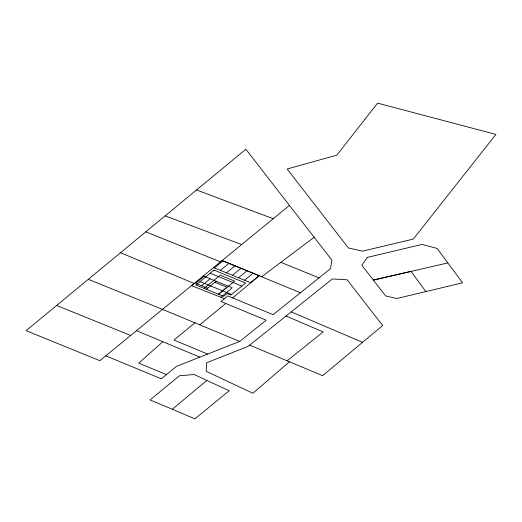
<?xml version="1.0" encoding="UTF-8"?>
<svg xmlns="http://www.w3.org/2000/svg" width="522" height="522" viewBox="0 0 522 522"><rect width="100%" height="100%" fill="white"/><g stroke="black" fill="none" stroke-linecap="round" stroke-linejoin="round"><path stroke-width="0.78" d="M162.871 341.714L138.728 363.149L166.414 374.607M289.488 361.798L252.876 393.236L206.157 371.286L206.66 362.751L248.113 346.386L332.351 278.944L347.176 279.812L382.678 325.545L322.616 375.67L249.679 345.14M220.871 297.286L232.218 287.759L203.286 275.975M232.688 297.925L259.147 275.714L222.861 260.935L214.327 267.916M172.306 409.248L194.895 418.859L229.184 390.743L194.145 374.522L179.49 375.755L150.016 399.93L172.306 409.248L206.934 380.355M105.79 355.834L161.291 378.809L176.39 366.424L239.715 341.414L266.181 320.221L220.963 301.481L227.886 295.935L273.11 314.668L330.491 268.706L331.972 260.23L245.869 149.24L26.1 330.661L99.852 360.695L194.138 283.459L120.536 252.713M199.776 324.828L225.758 303.471M289.456 205.394L220.519 261.874L145.801 231.84M194.954 322.831L173.983 340.037L207.671 354.073M204.082 276.295L195.554 283.283L207.645 288.209M201.596 285.743L210.131 278.761M220.375 270.383L228.91 263.395M204.089 288.346L220.18 275.179L234.632 281.143L218.601 294.258M206.353 289.266L216.18 281.227M226.424 272.843L234.959 265.861M232.466 275.309L241.001 268.328M218.444 294.193L226.979 287.211L214.888 282.285M238.515 277.769L247.05 270.787M244.564 280.236L253.098 273.254M250.612 282.696L259.147 275.714M287.113 360.806L323.183 331.907L286.043 316.025M261.685 276.764L314.159 237.256M447.856 262.925L373.321 280.066L411.049 271.388L425.867 291.576M196.526 189.962L273.215 218.692M165.148 215.886L241.653 244.537M224.434 298.701L191.502 285.612L222.215 260.485L300.45 292.77M88.296 279.329L162.512 309.363L239.715 341.414M56.624 305.448L130.65 335.47M213.531 267.59L250.756 282.754M210.242 273.247L241.816 286.108M199.998 281.626L231.579 294.493M280.869 262.318L319.001 277.906M136.464 330.707L199.88 357.146M291.237 311.862L362.542 342.347M367.253 257.418L361.805 265.222L385.654 295.961L396.792 298.519L462.525 282.813L437.195 248.459L422.102 244.413L367.253 257.418M365.093 119.088L336.834 155.151L287.133 169.004L348.389 247.95L362.372 251.167L413.267 239.115L495.9 134.415L377.634 103.141L365.093 119.088M214.027 270.148L195.874 284.999L223.723 296.346L227.168 293.534L230.894 295.047L245.608 283.009L214.027 270.148"/></g></svg>
